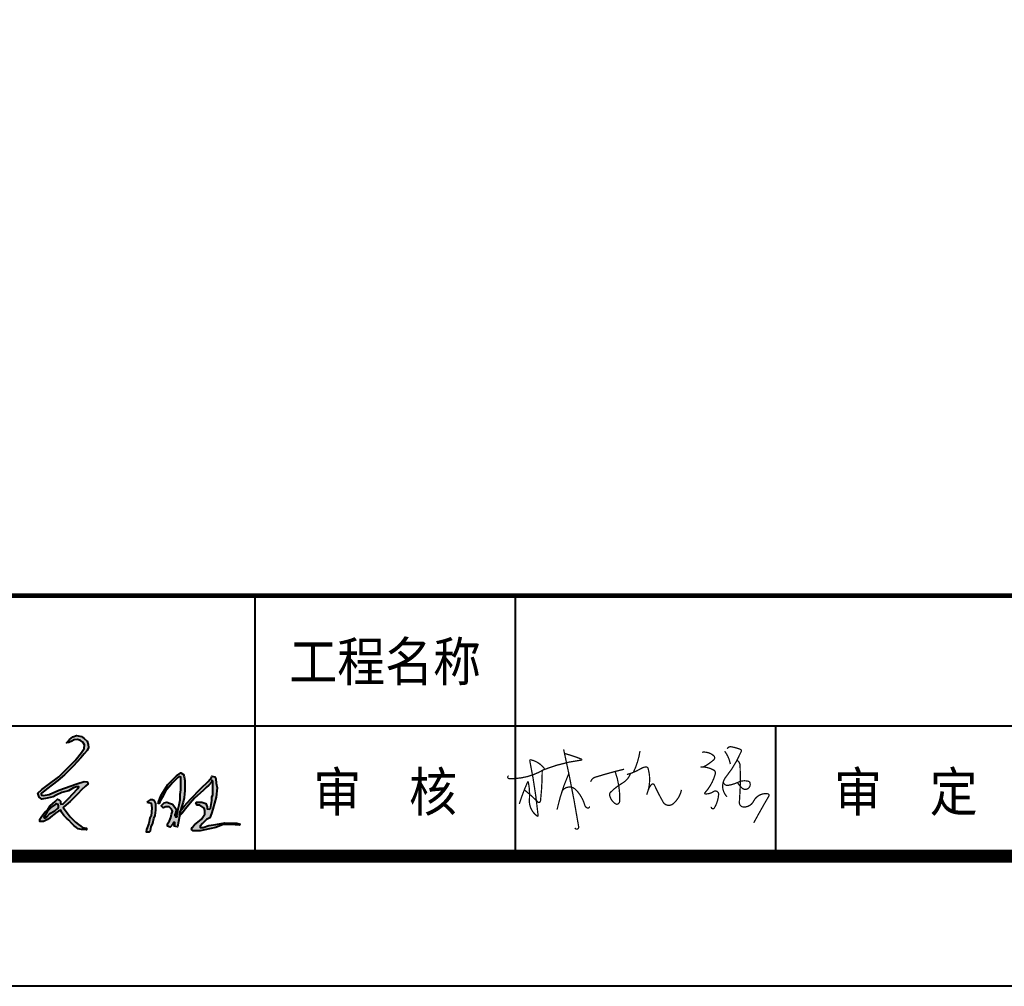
# Model space of a CAD drawing. Extents: x 43627 to 1359545, y -692302 to -50983.
# Drawn here: x 788336 to 795900, y -310793 to -303368 of the extents above; entities that cross this region are included whole.
import ezdxf
from ezdxf.enums import TextEntityAlignment as Align

# ---------------------------------------------------------------- set-up
doc = ezdxf.new("R2018")
doc.units = 0
doc.header["$LTSCALE"] = 1000
doc.header["$MEASUREMENT"] = 0
for name, color, linetype in [('@GPS', 40, 'Continuous'), ('_签字', 2, 'Continuous'), ('tuqian_neibu_pl', 7, 'Continuous'), ('图签目录', 255, 'Continuous'), ('标准图签', 7, 'Continuous')]:
    doc.layers.add(name, color=color, linetype=linetype)
doc.styles.get("Standard").update_dxf_attribs({"font": 'gbenor.shx', "bigfont": 'gbcbig.shx'})
doc.styles.add('宋体', font='宋体.ttf', dxfattribs={"width": 0.8})

# ---------------------------------------------------------------- blocks, each defined once
blk = doc.blocks.new('212')
h = blk.add_hatch(color=256)
h.paths.add_polyline_path([(757691, 53686), (757711, 53709), (757746, 53737), (757784, 53751), (757837, 53740), (757867, 53722), (757896, 53694), (757908, 53658), (757911, 53627), (757897, 53595), (757867, 53560), (757831, 53518), (757751, 53431), (757659, 53343), (757591, 53282), (757472, 53192), (757419, 53149), (757422, 53131), (757437, 53126), (757501, 53137), (757600, 53182), (757788, 53250), (757866, 53272), (757896, 53268), (757906, 53250), (757881, 53225), (757839, 53185), (757798, 53144), (757760, 53107), (757718, 53065), (757653, 53009), (757647, 53001), (757719, 52904), (757750, 52873), (757775, 52848), (757805, 52823), (757831, 52809), (757847, 52793), (757869, 52790), (757889, 52787), (757891, 52778), (757891, 52768), (757862, 52772), (757836, 52772), (757804, 52780), (757784, 52795), (757763, 52811), (757738, 52836), (757705, 52869), (757682, 52892), (757655, 52919), (757630, 52954), (757623, 52975), (757597, 52964), (757568, 52944), (757545, 52925), (757534, 52920), (757507, 52893), (757482, 52878), (757441, 52857), (757405, 52857), (757405, 52881), (757426, 52910), (757455, 52952), (757486, 52982), (757512, 53020), (757540, 53043), (757562, 53065), (757589, 53087), (757604, 53082), (757620, 53068), (757620, 53045), (757623, 53038), (757648, 53039), (757669, 53062), (757709, 53103), (757743, 53140), (757798, 53199), (757809, 53216), (757787, 53216), (757756, 53206), (757703, 53175), (757634, 53158), (757575, 53132), (757541, 53114), (757481, 53100), (757426, 53087), (757397, 53111), (757382, 53151), (757423, 53191), (757493, 53240), (757602, 53322), (757699, 53419), (757773, 53492), (757836, 53576), (757864, 53618), (757869, 53654), (757853, 53681), (757828, 53700), (757797, 53710), (757763, 53708), (757736, 53693), (757706, 53679), (757681, 53677)])
h.paths.add_polyline_path([(758637, 53051), (758667, 53130), (758739, 53243), (758829, 53332), (758874, 53362), (758902, 53345), (758907, 53321), (758914, 53282), (758914, 53242), (758914, 53213), (758915, 53175), (758911, 53143), (758908, 53103), (758898, 53059), (758878, 53005), (758868, 52967), (758838, 52801), (758804, 52807), (758811, 52829), (758811, 52845), (758797, 52845), (758790, 52829), (758762, 52797), (758734, 52808), (758734, 52833), (758756, 52862), (758767, 52897), (758777, 52932), (758786, 52963), (758776, 52983), (758751, 53009), (758717, 53009), (758690, 53000), (758667, 53020), (758698, 53051), (758727, 53057), (758756, 53047), (758787, 53035), (758809, 53004), (758823, 52985), (758823, 52967), (758817, 52944), (758811, 52928), (758811, 52917), (758817, 52910), (758817, 52904), (758828, 52904), (758833, 52907), (758831, 52922), (758838, 52953), (758845, 52989), (758855, 53031), (758865, 53080), (758865, 53137), (758874, 53187), (758874, 53240), (758874, 53278), (758874, 53318), (758855, 53326), (758843, 53314), (758811, 53282), (758787, 53259), (758749, 53215), (758712, 53171), (758694, 53138), (758684, 53118), (758660, 53078), (758646, 53044), (758641, 53042)])
for points in [[(758867, 52964), (758906, 53015), (758978, 53092), (759082, 53198), (759156, 53272), (759191, 53313), (759194, 53328), (759227, 53320), (759236, 53299), (759240, 53257), (759252, 53208), (759242, 53110), (759207, 52983), (759191, 52939), (759174, 52894), (759141, 52877), (759098, 52835), (759075, 52809), (759075, 52804), (759075, 52795), (759104, 52795), (759165, 52813), (759236, 52823), (759331, 52843), (759456, 52840), (759490, 52829), (759484, 52817), (759440, 52821), (759379, 52825), (759315, 52825), (759236, 52793), (759173, 52781), (759075, 52759), (759000, 52758), (758984, 52774), (758991, 52792), (759015, 52820), (759089, 52881), (759124, 52932), (759124, 52969), (759115, 52994), (759071, 53026), (759044, 53026), (759029, 53051), (759036, 53059), (759092, 53059), (759132, 53042), (759148, 53008), (759148, 52988), (759173, 52984), (759183, 52993), (759196, 53076), (759196, 53112), (759206, 53132), (759206, 53180), (759206, 53227), (759207, 53277), (759196, 53286), (759191, 53264), (759165, 53234), (759135, 53209), (759104, 53178), (759016, 53099), (758969, 53048), (758920, 52989), (758886, 52941), (758870, 52925), (758860, 52923)], [(758519, 53058), (758562, 53047), (758571, 52997), (758563, 52913), (758551, 52891), (758539, 52834), (758515, 52773), (758510, 52749), (758546, 52749), (758558, 52760), (758562, 52799), (758580, 52840), (758591, 52887), (758607, 52920), (758613, 52973), (758613, 53008), (758613, 53042), (758598, 53070), (758578, 53082), (758553, 53081), (758532, 53069)]]:
    blk.add_hatch(color=256).paths.add_polyline_path(points)
for points in [[(757691, 53686), (757711, 53709), (757746, 53737), (757784, 53751), (757837, 53740), (757867, 53722), (757896, 53694), (757908, 53658), (757911, 53627), (757897, 53595), (757867, 53560), (757831, 53518), (757751, 53431), (757659, 53343), (757591, 53282), (757472, 53192), (757419, 53149), (757422, 53131), (757437, 53126), (757501, 53137), (757600, 53182), (757788, 53250), (757866, 53272), (757896, 53268), (757906, 53250), (757881, 53225), (757839, 53185), (757798, 53144), (757760, 53107), (757718, 53065), (757653, 53009), (757647, 53001), (757719, 52904), (757750, 52873), (757775, 52848), (757805, 52823), (757831, 52809), (757847, 52793), (757869, 52790), (757889, 52787), (757891, 52778), (757891, 52768), (757862, 52772), (757836, 52772), (757804, 52780), (757784, 52795), (757763, 52811), (757738, 52836), (757705, 52869), (757682, 52892), (757655, 52919), (757630, 52954), (757623, 52975), (757597, 52964), (757568, 52944), (757545, 52925), (757534, 52920), (757507, 52893), (757482, 52878), (757441, 52857), (757405, 52857), (757405, 52881), (757426, 52910), (757455, 52952), (757486, 52982), (757512, 53020), (757540, 53043), (757562, 53065), (757589, 53087), (757604, 53082), (757620, 53068), (757620, 53045), (757623, 53038), (757648, 53039), (757669, 53062), (757709, 53103), (757743, 53140), (757798, 53199), (757809, 53216), (757787, 53216), (757756, 53206), (757703, 53175), (757634, 53158), (757575, 53132), (757541, 53114), (757481, 53100), (757426, 53087), (757397, 53111), (757382, 53151), (757423, 53191), (757493, 53240), (757602, 53322), (757699, 53419), (757773, 53492), (757836, 53576), (757864, 53618), (757869, 53654), (757853, 53681), (757828, 53700), (757797, 53710), (757763, 53708), (757736, 53693), (757706, 53679), (757681, 53677), (757691, 53686)], [(758637, 53051), (758667, 53130), (758739, 53243), (758829, 53332), (758874, 53362), (758902, 53345), (758907, 53321), (758914, 53282), (758914, 53242), (758914, 53213), (758915, 53175), (758911, 53143), (758908, 53103), (758898, 53059), (758878, 53005), (758868, 52967), (758838, 52801), (758804, 52807), (758811, 52829), (758811, 52845), (758797, 52845), (758790, 52829), (758762, 52797), (758734, 52808), (758734, 52833), (758756, 52862), (758767, 52897), (758777, 52932), (758786, 52963), (758776, 52983), (758751, 53009), (758717, 53009), (758690, 53000), (758667, 53020), (758698, 53051), (758727, 53057), (758756, 53047), (758787, 53035), (758809, 53004), (758823, 52985), (758823, 52967), (758817, 52944), (758811, 52928), (758811, 52917), (758817, 52910), (758817, 52904), (758828, 52904), (758833, 52907), (758831, 52922), (758838, 52953), (758845, 52989), (758855, 53031), (758865, 53080), (758865, 53137), (758874, 53187), (758874, 53240), (758874, 53278), (758874, 53318), (758855, 53326), (758843, 53314), (758811, 53282), (758787, 53259), (758749, 53215), (758712, 53171), (758694, 53138), (758684, 53118), (758660, 53078), (758646, 53044), (758641, 53042), (758637, 53051)], [(758867, 52964), (758906, 53015), (758978, 53092), (759082, 53198), (759156, 53272), (759191, 53313), (759194, 53328), (759227, 53320), (759236, 53299), (759240, 53257), (759252, 53208), (759242, 53110), (759207, 52983), (759191, 52939), (759174, 52894), (759141, 52877), (759098, 52835), (759075, 52809), (759075, 52804), (759075, 52795), (759104, 52795), (759165, 52813), (759236, 52823), (759331, 52843), (759456, 52840), (759490, 52829), (759484, 52817), (759440, 52821), (759379, 52825), (759315, 52825), (759236, 52793), (759173, 52781), (759075, 52759), (759000, 52758), (758984, 52774), (758991, 52792), (759015, 52820), (759089, 52881), (759124, 52932), (759124, 52969), (759115, 52994), (759071, 53026), (759044, 53026), (759029, 53051), (759036, 53059), (759092, 53059), (759132, 53042), (759148, 53008), (759148, 52988), (759173, 52984), (759183, 52993), (759196, 53076), (759196, 53112), (759206, 53132), (759206, 53180), (759206, 53227), (759207, 53277), (759196, 53286), (759191, 53264), (759165, 53234), (759135, 53209), (759104, 53178), (759016, 53099), (758969, 53048), (758920, 52989), (758886, 52941), (758870, 52925), (758860, 52923), (758867, 52964)], [(757598, 53015), (757594, 53033), (757585, 53038), (757573, 53042), (757563, 53032), (757528, 53010), (757497, 52979), (757480, 52958), (757469, 52940), (757457, 52915), (757445, 52902), (757448, 52894), (757459, 52894), (757476, 52904), (757508, 52940), (757559, 52967), (757592, 52996), (757598, 53006), (757598, 53015)], [(758519, 53058), (758562, 53047), (758571, 52997), (758563, 52913), (758551, 52891), (758539, 52834), (758515, 52773), (758510, 52749), (758546, 52749), (758558, 52760), (758562, 52799), (758580, 52840), (758591, 52887), (758607, 52920), (758613, 52973), (758613, 53008), (758613, 53042), (758598, 53070), (758578, 53082), (758553, 53081), (758532, 53069), (758519, 53058)]]:
    blk.add_lwpolyline(points)
blk = doc.blocks.new('A$C75c24a53')
at = {"const_width": 12.2}
for points in [[(-1315.3, 883.2, -0.014786), (-1171, 139.7, -0.320961), (-1180.9, 119.8, -0.469452), (-1206.6, 130.3, -1.364248)], [(-582.3, 868.9, -0.077289), (-646.3, 662.8, -2.234655)], [(12.3, 856.5, -0.215615), (125.6, 823.1, -0.458417), (125.6, 783.2, -0.043776), (42.7, 723.5, -0.189988), (-1.5, 716.3, -9.272389)], [(256.2, 888.9, -0.357075), (292.6, 909.2, -0.045671), (380.2, 884.9, -0.528921), (388.5, 860.9, -0.070757), (243, 619.5, 0.384305), (254.3, 428, 0.409937)], [(285.4, 742.3, 0.114312), (231.3, 866.3, -0.205415)], [(-1843.4, 629.7, 0.812352), (-1838.4, 603, 0.142929), (-1506.5, 688.9, 0.45283), (-1503.7, 703.8, 0.174006), (-1631.7, 783.9, 0.332539), (-1641.4, 779.5, -0.025847), (-1560.8, 250.1, -0.418272), (-1567.3, 242.2, -0.273523), (-1643.7, 406.6, -0.294645)], [(-1506.5, 688.9, -0.062062), (-1145.6, 781.3, 0.502107), (-1141.2, 789.1, 0.030227), (-1305.1, 844, -7.56484)], [(350.3, 780.8, -0.253852), (379.2, 717.6, -0.030366), (372.3, 380.6, 0.441123), (411.3, 330.4, 0.302525), (510.8, 390.3, -0.318679), (644.9, 457.3, -0.53031), (655.2, 435.5, 0.009881), (509.9, 177.8, 1.673765)], [(-1693.1, 495.8, -0.028688), (-1561.2, 376.9, 0.429168), (-1545.4, 377.4, 0.192347), (-1537.6, 389.7, 0.027405), (-1521.1, 680.5, -0.986809)], [(-1055.3, 572.4, -0.256037), (-1012.9, 616.5, -0.016504), (-735.2, 693.4, -0.760668)], [(-821.1, 671.8, -0.097021), (-777.1, 386.5, -0.40961), (-808.9, 356.7, -0.2211), (-872.7, 440.7, -0.190238), (-868.1, 468.9, -0.068647), (-748.7, 561.6, 0.169787), (-674.8, 648.7, -0.608065)], [(-708, 642, 0.0685), (-573.3, 699.1, -0.102904), (-526.4, 715.4, -0.370177), (-504.5, 701, -0.169243), (-518.2, 449.3, 3.773756)], [(21.3, 715.7, -0.10762), (125.7, 685.3, -0.347699), (141.2, 648.9, -0.119321), (41.1, 467.2, 0.679021), (44.2, 456.8, 0.172927), (122.4, 477.5, -0.706607), (172.2, 446.1, -0.116318), (131.8, 321.5, -0.833151), (102.7, 332.5, -0.832838)], [(-1741, 359.6, -0.030393), (-1661.7, 570.3, -0.37848), (-1654.8, 573.4, -0.065237), (-1643.7, 406.6, -0.036484)], [(-1265.6, 652.5, 0.050806), (-1378.9, 304.7, 1.240011)], [(217.3, 570.1, 0.39536), (263.9, 538.4, 0.068682), (353.9, 565.4, -0.20459), (467.5, 575, -0.832579), (402.3, 508.1, -0.075357), (353.9, 565.4, 2.47759)], [(-1331.1, 481.5, -0.488379), (-1199.5, 497.6, -0.12854), (-1113.3, 349.7, 0.2496), (-1085.5, 320.5, 0.548036), (-1067, 336.3, -0.864717)], [(-504.2, 490, -0.076151), (-474.9, 543.6, -0.481766), (-446.1, 545.5, 0.020188), (-362.4, 382.1, 0.487677), (-264.7, 361, 0.168266), (-183.8, 495.2, -0.810231)]]:
    blk.add_lwpolyline(points, format="xyb", dxfattribs=at)
blk = doc.blocks.new('ztwj07')
for p, q in [((83525, 3000), (83525, 1000)), ((85525, 3000), (85525, 1000)), ((75525, 2000), (104125, 2000)), ((87525, 2000), (87525, 1000))]:
    blk.add_line(p, q)
at = {"const_width": 35.9}
blk.add_lwpolyline([(65125, 3000), (104125, 3000)], dxfattribs=at)
at = {"layer": 'tuqian_neibu_pl'}
blk.add_lwpolyline([(0, 0), (0, 59400), (105125, 59400), (105125, 0), (0, 0)], dxfattribs=at)
at = {"layer": 'tuqian_neibu_pl', "const_width": 100}
blk.add_lwpolyline([(1000, 1000), (1000, 58400), (104125, 58400), (104125, 1000)], close=True, dxfattribs=at)
at = {"layer": '@GPS', "xscale": 0.8, "yscale": 0.8, "zscale": 0.8}
blk.add_blockref('A$C75c24a53', (86948.6, 1112.8), dxfattribs=at)
at = {"layer": '_签字', "xscale": 0.7372799999999999, "yscale": 0.7372799999999999, "zscale": 0.7372799999999999}
blk.add_blockref('212', (-476546.2, -37703.7), dxfattribs=at)
at = {"style": '宋体', "width": 0.9}
for s, p in [('工程名称', (84525, 2500)), ('审  核', (84525, 1500)), ('审  定', (88525, 1500))]:
    blk.add_text(s, height=300, rotation=359.99999, dxfattribs=at).set_placement(p, align=Align.MIDDLE)
at = {"layer": '图签目录', "lineweight": 30, "width": 0.8, "flags": 104}
for tag, p in [('图纸名称', (96525, 2500)), ('建设单位', (80525, 2466.4)), ('工程名称', (88525, 2492))]:
    blk.add_attdef(tag, text='', height=300, dxfattribs=at).set_placement(p, align=Align.MIDDLE_CENTER)
at = {"layer": '图签目录', "style": '宋体', "width": 0.8}
for tag, p in [('图纸编号', (102833.3, 2513)), ('图纸时间', (94650.4, 1527.6)), ('设计号', (98525, 1500))]:
    blk.add_attdef(tag, text='', height=300, dxfattribs=at).set_placement(p, align=Align.MIDDLE)
for tag, p in [('65', (100521.6, 1364.2)), ('3', (102821.8, 1346.9))]:
    blk.add_attdef(tag, text='', height=300, dxfattribs=at).set_placement(p, align=Align.CENTER)

msp = doc.modelspace()

# ---------------------------------------------------------------- block references
at = {"layer": '标准图签'}
ref = msp.add_blockref('ztwj07', (706618, -310792.5), dxfattribs=at)
lines = msp.add_mtext('\\W0.8000;', dxfattribs={"layer": '图签目录', "insert": (795143, -308300.5), "char_height": 4792.03, "attachment_point": 1})
ref.add_attrib('工程名称', '', (795143, -308300.5), dxfattribs={"flags": 104}).embed_mtext(lines)

doc.saveas('drawing.dxf')
